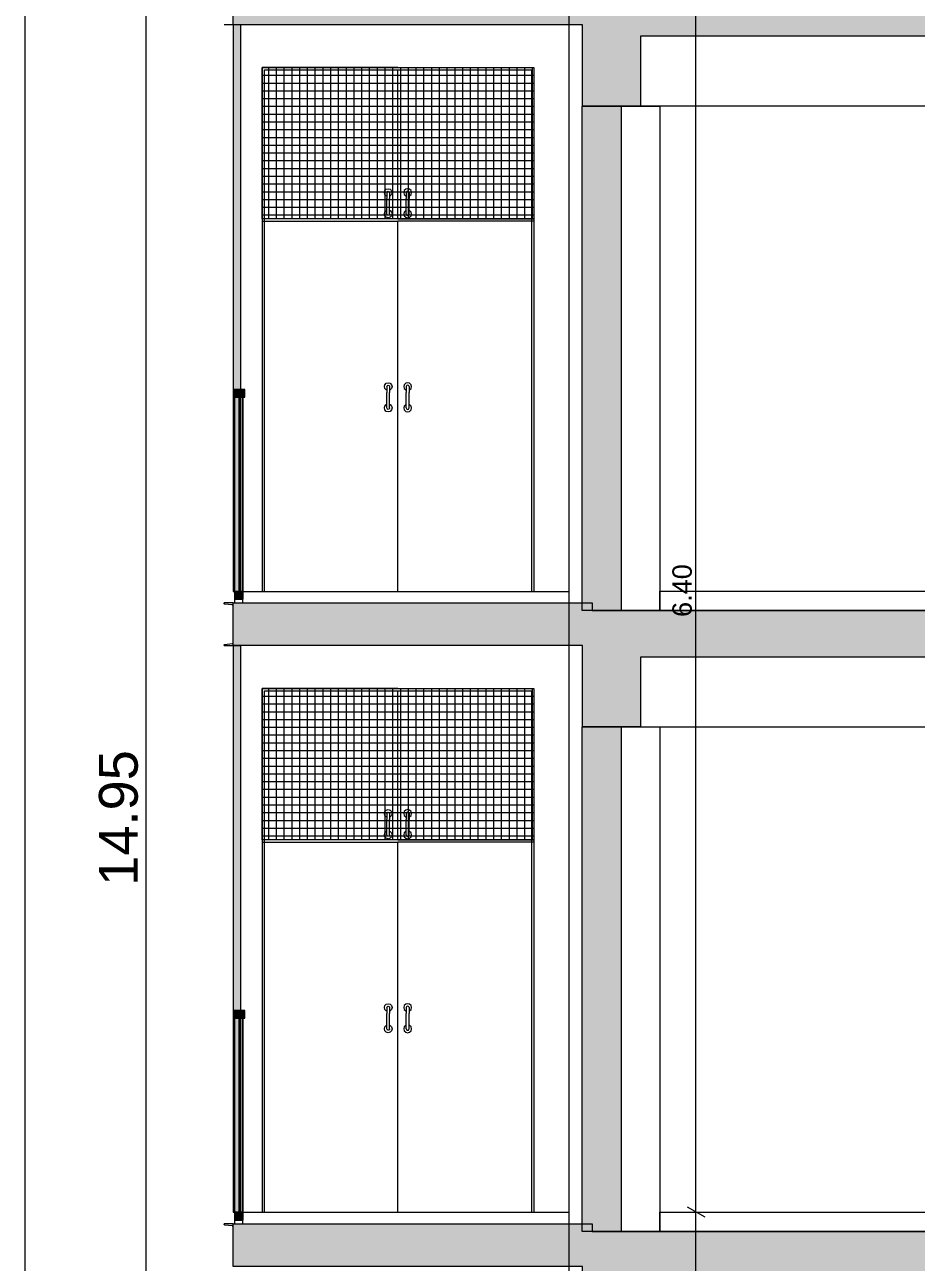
# Model space of a CAD drawing. Header units: millimetres. Extents: x 475206255 to 476720147, y 4620882299 to 4621447368.
# Drawn here: x 475453838 to 475458432, y 4621047436 to 4621053813 of the extents above; entities that cross this region are included whole.
import ezdxf

# ---------------------------------------------------------------- set-up
doc = ezdxf.new("R2010")
doc.units = ezdxf.units.MM
doc.header["$MEASUREMENT"] = 0
for name, color, linetype, lineweight in [('2D Drafting - General_Pen_No__250_Pen_No__7', 7, 'Continuous', 0), ('Dimensioning - General_Pen_No__142', 142, 'Continuous', 0), ('gegmebi_Pen_No__7_Pen_No__250', 7, 'Continuous', 0), ('New_2D Drafting - General_Pen_No__1_Pen_No__250', 7, 'Continuous', 0), ('New_2D Drafting - General_Pen_No__250', 7, 'Continuous', 0), ('New_2D Drafting - General_Pen_No__250_Pen_No__7', 7, 'Continuous', 0), ('New_2D Drafting - General_Pen_No__30_Pen_No__9_Pen_No__9_Pen_No__255', 255, 'Continuous', 0), ('New_2D Drafting - General_Pen_No__30_Pen_No__9_Pen_No__9_Pen_No__4', 7, 'Continuous', 0), ('New_2D Drafting - General_Pen_No__30_Pen_No__9_Pen_No__9_Pen_No__7', 7, 'Continuous', 0), ('New_gegmebi_Pen_No__7_Pen_No__4', 7, 'Continuous', 0), ('New_reg_nak_Pen_No__7', 7, 'Continuous', 0), ('New_Structural - Bearing_Pen_No__1', 1, 'Continuous', 0), ('New_Structural - Bearing_Pen_No__250', 7, 'Continuous', 0), ('Structural - Bearing_Pen_No__250', 7, 'Continuous', 0), ('Structural - Bearing_Pen_No__7', 7, 'Continuous', 0), ('zoma_Pen_No__142', 142, 'Continuous', 0)]:
    doc.layers.add(name, color=color, linetype=linetype, lineweight=lineweight)
doc.layers.add('Dimensioning - General', color=7, linetype='Continuous')
doc.layers.add('zoma', color=7, linetype='Continuous')
doc.layers.add('New_2D Drafting - General_Pen_No__254', color=7, linetype='Continuous', lineweight=0, true_color=0xcccccc)
doc.layers.add('New_gegmebi_Pen_No__7_Pen_No__252', color=7, linetype='Continuous', lineweight=0, true_color=0x666666)
doc.styles.add('GENERATED_STYLE_2', font='arial.ttf')
doc.dimstyles.new('GENERATED_STYLE__1', dxfattribs={"dimtxt": 100, "dimasz": 68.640772, "dimexe": 0.18, "dimexo": 0.0625, "dimgap": 0, "dimtad": 1, "dimlfac": 0.001, "dimzin": 0, "dimdsep": 46, "dimtxsty": 'GENERATED_STYLE_2', "dimblk": 'ARROWHEAD_2', "dimblk1": 'ARROWHEAD_2', "dimblk2": 'ARROWHEAD_2', "dimcen": 0.09, "dimse1": 1, "dimse2": 1, "dimclrd": 142, "dimclre": 142, "dimclrt": 142, "dimadec": 0, "dimazin": 0, "dimtfac": 1, "dimtdec": 4, "dimtmove": 0, "dimatfit": 3, "dimfxl": 1, "dimtolj": 1, "dimtzin": 0, "dimarcsym": 0})
doc.dimstyles.new('GENERATED_STYLE__3', dxfattribs={"dimtxt": 200, "dimasz": 64.421331, "dimexe": 0.18, "dimexo": 3, "dimgap": 0, "dimtad": 1, "dimtih": 1, "dimtoh": 1, "dimlfac": 0.001, "dimzin": 0, "dimdsep": 46, "dimtxsty": 'GENERATED_STYLE_2', "dimblk": 'ARROWHEAD_2', "dimblk1": 'ARROWHEAD_2', "dimblk2": 'ARROWHEAD_2', "dimcen": 0.09, "dimclrd": 142, "dimclre": 142, "dimclrt": 142, "dimadec": 0, "dimazin": 0, "dimtfac": 1, "dimtdec": 4, "dimtmove": 0, "dimatfit": 3, "dimfxl": 1, "dimtolj": 1, "dimtzin": 0, "dimarcsym": 0})
doc.dimstyles.new('GENERATED_STYLE__9', dxfattribs={"dimtxt": 200, "dimasz": 64.421331, "dimexe": 0.18, "dimexo": 3, "dimgap": 0, "dimtad": 1, "dimlfac": 0.001, "dimzin": 0, "dimdsep": 46, "dimtxsty": 'GENERATED_STYLE_2', "dimblk": 'ARROWHEAD_2', "dimblk1": 'ARROWHEAD_2', "dimblk2": 'ARROWHEAD_2', "dimcen": 0.09, "dimclrd": 142, "dimclre": 142, "dimclrt": 142, "dimadec": 0, "dimazin": 0, "dimtfac": 1, "dimtdec": 4, "dimtmove": 0, "dimatfit": 3, "dimfxl": 1, "dimtolj": 1, "dimtzin": 0, "dimarcsym": 0})
pattern_1 = [(0, (475826095.757, 4621095193.19), (0, 40), []), (90, (475826095.757, 4621095193.19), (-40, 0), [])]

# ---------------------------------------------------------------- blocks, each defined once
blk = doc.blocks.new('*D15', base_point=(475826095.8, 4621095193.2))
at = {"layer": 'Dimensioning - General_Pen_No__142', "color": 142, "linetype": 'Continuous', "lineweight": 0, "transparency": 16777216}
for p, q in [((475457252, 4621047721.3), (475457342.3, 4621047669.2)), ((475457297.1, 4621044494.2), (475457297.1, 4621047695.2)), ((475457252, 4621044520.3), (475457342.3, 4621044468.2)), ((475457297.1, 4621044450.1), (475457297.1, 4621044494.2))]:
    blk.add_line(p, q, dxfattribs=at)
at = {"layer": 'Dimensioning - General_Pen_No__142', "color": 142, "lineweight": 0, "transparency": 16777216, "insert": (475457277.1, 4621045961.3), "char_height": 100, "attachment_point": 7, "rotation": 90, "style": 'GENERATED_STYLE_2'}
blk.add_mtext('\\A1;{\\pql;\\fArial|b0|i0|c204|p0;\\W1.000000;3.20}', dxfattribs=at)
blk = doc.blocks.new('ARROWHEAD_2')
at = {"color": 0, "linetype": 'Continuous', "lineweight": 0}
for p, q in [((0, 0), (-1, 0)), ((-0.378, -0.655), (0.378, 0.655))]:
    blk.add_line(p, q, dxfattribs=at)
blk = doc.blocks.new('*D17', base_point=(475826095.8, 4621095193.2))
at = {"layer": 'Dimensioning - General_Pen_No__142', "color": 142, "linetype": 'Continuous', "lineweight": 0, "transparency": 16777216}
for p, q in [((475457252, 4621054120.6), (475457342.3, 4621054068.4)), ((475457297.1, 4621047695.2), (475457297.1, 4621054094.5)), ((475457252, 4621047721.3), (475457342.3, 4621047669.2))]:
    blk.add_line(p, q, dxfattribs=at)
at = {"layer": 'Dimensioning - General_Pen_No__142', "color": 142, "lineweight": 0, "transparency": 16777216, "insert": (475457277.1, 4621050761.4), "char_height": 100, "attachment_point": 7, "rotation": 90, "style": 'GENERATED_STYLE_2'}
blk.add_mtext('\\A1;{\\pql;\\fArial|b0|i0|c204|p0;\\W1.000000;6.40}', dxfattribs=at)
blk = doc.blocks.new('*D355', base_point=(475826095.8, 4621095193.2))
at = {"layer": 'zoma_Pen_No__142', "color": 142, "linetype": 'Continuous', "lineweight": 0, "transparency": 16777216}
for p, q in [((475454527.1, 4621057194.2), (475454399.9, 4621057194.2)), ((475454505.9, 4621057169.7), (475454421.1, 4621057218.7)), ((475454463.5, 4621057194.2), (475454463.5, 4621057235.7)), ((475454463.5, 4621042244.1), (475454463.5, 4621057194.2)), ((475454421.1, 4621042268.5), (475454505.9, 4621042219.6)), ((475454527.1, 4621042244.1), (475454399.9, 4621042244.1)), ((475454463.5, 4621042202.6), (475454463.5, 4621042244.1))]:
    blk.add_line(p, q, dxfattribs=at)
at = {"layer": 'zoma_Pen_No__142', "color": 142, "lineweight": 0, "transparency": 16777216, "insert": (475454423.5, 4621049375.9), "char_height": 200, "attachment_point": 7, "rotation": 90, "style": 'GENERATED_STYLE_2'}
blk.add_mtext('\\A1;{\\pql;\\fArial|b0|i0|c204|p0;\\W1.000000;14.95}', dxfattribs=at)
blk = doc.blocks.new('*D1579', base_point=(475826095.8, 4621095193.2))
at = {"layer": 'zoma_Pen_No__142', "color": 142, "linetype": 'Continuous', "lineweight": 0, "transparency": 16777216}
for p, q in [((475456736.2, 4621038370.2), (475456687.3, 4621038285.5)), ((475456711.7, 4621038264.3), (475456711.7, 4621038391.4)), ((475457136.2, 4621038370.2), (475457087.3, 4621038285.5)), ((475457111.7, 4621038264.3), (475457111.7, 4621038391.4)), ((475456670.3, 4621038327.9), (475456711.7, 4621038327.9)), ((475456711.7, 4621038327.9), (475457111.7, 4621038327.9))]:
    blk.add_line(p, q, dxfattribs=at)
at = {"layer": 'zoma_Pen_No__142', "color": 142, "lineweight": 0, "transparency": 16777216, "insert": (475456153.4, 4621038367.9), "char_height": 200, "attachment_point": 7, "style": 'GENERATED_STYLE_2'}
blk.add_mtext('\\A1;{\\pql;\\fArial|b0|i0|c204|p0;\\W1.000000;0.40}', dxfattribs=at)
blk = doc.blocks.new('*D1580', base_point=(475826095.8, 4621095193.2))
at = {"layer": 'zoma_Pen_No__142', "color": 142, "linetype": 'Continuous', "lineweight": 0, "transparency": 16777216}
for p, q in [((475457136.2, 4621038370.2), (475457087.3, 4621038285.5)), ((475457111.7, 4621038264.3), (475457111.7, 4621038391.4)), ((475463636.2, 4621038370.2), (475463587.3, 4621038285.5)), ((475463611.7, 4621038264.3), (475463611.7, 4621038391.4)), ((475457111.7, 4621038327.9), (475463611.7, 4621038327.9))]:
    blk.add_line(p, q, dxfattribs=at)
at = {"layer": 'zoma_Pen_No__142', "color": 142, "lineweight": 0, "transparency": 16777216, "char_height": 200, "attachment_point": 7, "style": 'GENERATED_STYLE_2'}
for s, insert in [('\\A1;{\\pql;\\fArial|b0|i0|c204|p0;\\W1.000000;6.50}', (475460094.8, 4621038367.9)), ('\\A1;{\\pql;\\fArial|b0|i0|c204|p0;\\W1.000000;0.40}', (475463053.4, 4621038367.9))]:
    blk.add_mtext(s, dxfattribs=dict(at, insert=insert))

msp = doc.modelspace()

# ---------------------------------------------------------------- hatches: boundary and pattern name
at = {"layer": '2D Drafting - General_Pen_No__250_Pen_No__7', "linetype": 'Continuous', "lineweight": 0}
for points in [[(475456761.581, 4621054033.918), (475456761.581, 4621053994.727), (475463611.58, 4621053994.727), (475463611.58, 4621053754.633), (475457011.58, 4621053754.633), (475457011.58, 4621053394.727), (475456711.831, 4621053394.727), (475456711.89, 4621053813.847), (475456711.417, 4621053813.847), (475454911.845, 4621053813.847), (475454911.845, 4621054033.917)], [(475456761.581, 4621050833.918), (475456761.581, 4621050794.727), (475463611.58, 4621050794.727), (475463611.58, 4621050554.633), (475457011.58, 4621050554.633), (475457011.58, 4621050194.727), (475456711.831, 4621050194.727), (475456711.89, 4621050613.847), (475456711.417, 4621050613.847), (475454911.845, 4621050613.847), (475454911.845, 4621050833.917)], [(475456761.581, 4621047633.918), (475456761.581, 4621047594.727), (475463611.58, 4621047594.727), (475463611.58, 4621047354.633), (475457011.58, 4621047354.633), (475457011.58, 4621046994.727), (475456711.831, 4621046994.727), (475456711.89, 4621047413.847), (475456711.417, 4621047413.847), (475454911.845, 4621047413.847), (475454911.845, 4621047633.917)]]:
    msp.add_hatch(color=7, dxfattribs=at).paths.add_polyline_path(points)
at = {"layer": 'New_2D Drafting - General_Pen_No__250_Pen_No__7', "linetype": 'Continuous', "lineweight": 0}
for points in [[(475456711.58, 4621053394.373), (475456911.58, 4621053394.373), (475456911.58, 4621050794.55), (475456711.58, 4621050794.55)], [(475456711.58, 4621050194.55), (475456911.58, 4621050194.55), (475456911.58, 4621047593.727), (475456711.58, 4621047593.727)]]:
    msp.add_hatch(color=7, dxfattribs=at).paths.add_polyline_path(points)
at = {"layer": 'New_2D Drafting - General_Pen_No__254', "linetype": 'Continuous', "lineweight": 0, "true_color": 0xcccccc}
h = msp.add_hatch(dxfattribs=at)
h.set_pattern_fill('GRID_100X100', color=254, style=0, pattern_type=2)
h.set_pattern_definition(pattern_1)
h.paths.add_polyline_path([(475456461.629, 4621052813.439), (475455061.629, 4621052813.439), (475455061.629, 4621053593.439), (475456461.629, 4621053593.439)])
h = msp.add_hatch(dxfattribs=at)
h.set_pattern_fill('GRID_100X100', color=254, style=0, pattern_type=2)
h.set_pattern_definition(pattern_1)
h.paths.add_polyline_path([(475456461.629, 4621049613.439), (475455061.629, 4621049613.439), (475455061.629, 4621050393.439), (475456461.629, 4621050393.439)])
at = {"layer": 'New_2D Drafting - General_Pen_No__30_Pen_No__9_Pen_No__9_Pen_No__255', "linetype": 'Continuous', "lineweight": 0}
for points in [[(475454911.846, 4621053813.44), (475454911.846, 4621050893.439), (475454951.846, 4621050893.439), (475454951.846, 4621053813.44)], [(475454921.846, 4621051893.441), (475454961.846, 4621051893.441), (475454961.846, 4621050893.439), (475454921.846, 4621050893.439)], [(475454911.846, 4621050613.44), (475454911.846, 4621047693.439), (475454951.846, 4621047693.439), (475454951.846, 4621050613.44)], [(475454921.846, 4621048693.441), (475454961.846, 4621048693.441), (475454961.846, 4621047693.439), (475454921.846, 4621047693.439)]]:
    msp.add_hatch(color=255, dxfattribs=at).paths.add_polyline_path(points)
at = {"layer": 'New_2D Drafting - General_Pen_No__30_Pen_No__9_Pen_No__9_Pen_No__4', "linetype": 'Continuous', "lineweight": 0}
for points in [[(475454911.846, 4621051893.441), (475454971.846, 4621051893.441), (475454971.846, 4621051933.441), (475454943.846, 4621051933.441), (475454941.846, 4621051933.441), (475454911.846, 4621051933.441)], [(475454921.846, 4621050853.439), (475454961.846, 4621050853.439), (475454961.846, 4621050893.439), (475454943.846, 4621050893.439), (475454941.846, 4621050893.439), (475454921.846, 4621050893.439)], [(475454911.846, 4621048693.441), (475454971.846, 4621048693.441), (475454971.846, 4621048733.441), (475454943.846, 4621048733.441), (475454941.846, 4621048733.441), (475454911.846, 4621048733.441)], [(475454921.846, 4621047653.439), (475454961.846, 4621047653.439), (475454961.846, 4621047693.439), (475454943.846, 4621047693.439), (475454941.846, 4621047693.439), (475454921.846, 4621047693.439)]]:
    msp.add_hatch(color=7, dxfattribs=at).paths.add_polyline_path(points)

# ---------------------------------------------------------------- linework, layer by layer
at = {"layer": '2D Drafting - General_Pen_No__250_Pen_No__7', "color": 7, "linetype": 'Continuous', "lineweight": 0, "flags": 128}
for points in [[(475456761.581, 4621054033.918), (475456761.581, 4621053994.727), (475463611.58, 4621053994.727), (475463611.58, 4621053754.633), (475457011.58, 4621053754.633), (475457011.58, 4621053394.727), (475456711.831, 4621053394.727), (475456711.89, 4621053813.847), (475456711.417, 4621053813.847), (475454911.845, 4621053813.847), (475454911.845, 4621054033.917)], [(475456761.581, 4621050833.918), (475456761.581, 4621050794.727), (475463611.58, 4621050794.727), (475463611.58, 4621050554.633), (475457011.58, 4621050554.633), (475457011.58, 4621050194.727), (475456711.831, 4621050194.727), (475456711.89, 4621050613.847), (475456711.417, 4621050613.847), (475454911.845, 4621050613.847), (475454911.845, 4621050833.917)], [(475456761.581, 4621047633.918), (475456761.581, 4621047594.727), (475463611.58, 4621047594.727), (475463611.58, 4621047354.633), (475457011.58, 4621047354.633), (475457011.58, 4621046994.727), (475456711.831, 4621046994.727), (475456711.89, 4621047413.847), (475456711.417, 4621047413.847), (475454911.845, 4621047413.847), (475454911.845, 4621047633.917)]]:
    msp.add_lwpolyline(points, close=True, dxfattribs=at)
at = {"layer": 'gegmebi_Pen_No__7_Pen_No__250', "color": 7, "linetype": 'Continuous', "lineweight": 0, "flags": 128}
for points in [[(475463611.58, 4621050794.55), (475457111.58, 4621050794.55), (475457111.58, 4621050894.24), (475463611.58, 4621050894.24)], [(475463611.58, 4621047593.727), (475457111.58, 4621047593.727), (475457111.58, 4621047694.24), (475463611.58, 4621047694.24)]]:
    msp.add_lwpolyline(points, close=True, dxfattribs=at)
at = {"layer": 'New_2D Drafting - General_Pen_No__1_Pen_No__250', "color": 7, "linetype": 'Continuous', "lineweight": 0}
for p, q in [((475454961.846, 4621050893.478), (475456641.496, 4621050893.478)), ((475454961.846, 4621047693.478), (475456641.496, 4621047693.478))]:
    msp.add_line(p, q, dxfattribs=at)
at = {"layer": 'New_2D Drafting - General_Pen_No__250', "color": 7, "linetype": 'Continuous', "lineweight": 0, "flags": 128}
for points in [[(475456461.629, 4621052813.439), (475455061.629, 4621052813.439), (475455061.629, 4621053593.439), (475456461.629, 4621053593.439)], [(475456461.629, 4621049613.439), (475455061.629, 4621049613.439), (475455061.629, 4621050393.439), (475456461.629, 4621050393.439)]]:
    msp.add_lwpolyline(points, close=True, dxfattribs=at)
at = {"layer": 'New_2D Drafting - General_Pen_No__250_Pen_No__7', "color": 7, "linetype": 'Continuous', "lineweight": 0, "flags": 128}
for points in [[(475456711.58, 4621053394.373), (475456911.58, 4621053394.373), (475456911.58, 4621050794.55), (475456711.58, 4621050794.55)], [(475456711.58, 4621050194.55), (475456911.58, 4621050194.55), (475456911.58, 4621047593.727), (475456711.58, 4621047593.727)]]:
    msp.add_lwpolyline(points, close=True, dxfattribs=at)
at = {"layer": 'New_2D Drafting - General_Pen_No__30_Pen_No__9_Pen_No__9_Pen_No__7', "color": 7, "linetype": 'Continuous', "lineweight": 0, "flags": 128}
for points in [[(475454911.846, 4621053813.44), (475454911.846, 4621050893.439), (475454951.846, 4621050893.439), (475454951.846, 4621053813.44)], [(475454911.846, 4621051893.441), (475454971.846, 4621051893.441), (475454971.846, 4621051933.441), (475454943.846, 4621051933.441), (475454941.846, 4621051933.441), (475454911.846, 4621051933.441)], [(475454921.846, 4621051893.441), (475454961.846, 4621051893.441), (475454961.846, 4621050893.439), (475454921.846, 4621050893.439)], [(475454921.846, 4621050853.439), (475454961.846, 4621050853.439), (475454961.846, 4621050893.439), (475454943.846, 4621050893.439), (475454941.846, 4621050893.439), (475454921.846, 4621050893.439)], [(475454911.846, 4621050613.44), (475454911.846, 4621047693.439), (475454951.846, 4621047693.439), (475454951.846, 4621050613.44)], [(475454911.846, 4621048693.441), (475454971.846, 4621048693.441), (475454971.846, 4621048733.441), (475454943.846, 4621048733.441), (475454941.846, 4621048733.441), (475454911.846, 4621048733.441)], [(475454921.846, 4621048693.441), (475454961.846, 4621048693.441), (475454961.846, 4621047693.439), (475454921.846, 4621047693.439)], [(475454921.846, 4621047653.439), (475454961.846, 4621047653.439), (475454961.846, 4621047693.439), (475454943.846, 4621047693.439), (475454941.846, 4621047693.439), (475454921.846, 4621047693.439)]]:
    msp.add_lwpolyline(points, close=True, dxfattribs=at)
at = {"layer": 'New_gegmebi_Pen_No__7_Pen_No__252', "color": 251, "linetype": 'Continuous', "lineweight": 0, "true_color": 0x666666}
for p, q in [((475465111.079, 4621053393.466), (475457011.58, 4621053394.724)), ((475463611.58, 4621050194.196), (475457011.58, 4621050194.196))]:
    msp.add_line(p, q, dxfattribs=at)
at = {"layer": 'New_gegmebi_Pen_No__7_Pen_No__4', "color": 7, "linetype": 'Continuous', "lineweight": 0}
for points in [[(475457111.58, 4621050794.55), (475456711.58, 4621050794.55), (475456711.58, 4621053394.373), (475457111.58, 4621053394.373)], [(475457111.58, 4621047593.727), (475456711.58, 4621047593.727), (475456711.58, 4621050194.55), (475457111.58, 4621050194.55)]]:
    msp.add_lwpolyline(points, close=True, dxfattribs=at)
at = {"layer": 'New_reg_nak_Pen_No__7', "color": 7, "linetype": 'Continuous', "lineweight": 0}
for p, q in [((475454911.846, 4621053813.439), (475454865.52, 4621053813.439)), ((475454911.846, 4621050833.439), (475454865.52, 4621050833.439)), ((475454911.846, 4621050613.439), (475454865.52, 4621050613.439)), ((475454911.846, 4621047633.439), (475454865.52, 4621047633.439))]:
    msp.add_line(p, q, dxfattribs=at)
at = {"layer": 'New_reg_nak_Pen_No__7', "color": 7, "linetype": 'Continuous', "lineweight": 0, "flags": 128}
msp.add_lwpolyline([(475456711.68, 4621057693.763), (475456641.329, 4621057693.762), (475456641.653, 4621044494.168), (475456711.58, 4621044494.17)], dxfattribs=at)
at = {"layer": 'New_Structural - Bearing_Pen_No__1', "color": 1, "linetype": 'Continuous', "lineweight": 0}
msp.add_line((475453838.494, 4621063013.787), (475453838.494, 4621036282.461), dxfattribs=at)
at = {"layer": 'New_Structural - Bearing_Pen_No__250', "color": 7, "linetype": 'Continuous', "lineweight": 0}
for p, q in [((475455761.629, 4621053593.439), (475455061.629, 4621053593.439)), ((475455061.629, 4621053593.439), (475455061.629, 4621052813.439)), ((475455073.629, 4621053581.439), (475456449.629, 4621053581.439)), ((475455073.629, 4621052813.439), (475455073.629, 4621053581.439)), ((475455761.629, 4621053593.439), (475456461.629, 4621053593.439)), ((475455761.629, 4621052813.439), (475455761.629, 4621053581.439)), ((475456449.629, 4621053581.439), (475456449.629, 4621052813.439)), ((475456461.629, 4621053593.439), (475456461.629, 4621052813.439)), ((475455691.629, 4621052948.439), (475455694.308, 4621052958.439)), ((475455694.308, 4621052938.439), (475455691.629, 4621052948.439)), ((475455694.308, 4621052958.439), (475455701.629, 4621052965.76)), ((475455701.629, 4621052931.119), (475455694.308, 4621052938.439)), ((475455701.629, 4621052965.76), (475455711.629, 4621052968.439)), ((475455704.629, 4621052930.315), (475455701.629, 4621052931.119)), ((475455704.629, 4621052948.439), (475455705.567, 4621052951.939)), ((475455704.629, 4621052948.439), (475455704.629, 4621052944.42)), ((475455704.629, 4621052944.42), (475455704.629, 4621052933.439)), ((475455704.629, 4621052933.439), (475455704.629, 4621052918.439)), ((475455704.629, 4621052868.439), (475455704.629, 4621052918.439)), ((475455705.567, 4621052951.939), (475455708.129, 4621052954.501)), ((475455708.129, 4621052954.501), (475455711.629, 4621052955.439)), ((475455711.629, 4621052968.439), (475455721.629, 4621052965.76)), ((475455711.629, 4621052955.439), (475455715.129, 4621052954.501)), ((475455715.129, 4621052954.501), (475455717.691, 4621052951.939)), ((475455717.691, 4621052951.939), (475455718.629, 4621052948.439)), ((475455718.629, 4621052948.439), (475455718.629, 4621052944.42)), ((475455718.629, 4621052944.42), (475455718.629, 4621052933.439)), ((475455718.629, 4621052933.439), (475455718.629, 4621052918.439)), ((475455721.629, 4621052931.119), (475455718.629, 4621052930.315)), ((475455718.629, 4621052868.439), (475455718.629, 4621052918.439)), ((475455721.629, 4621052965.76), (475455728.949, 4621052958.439)), ((475455728.949, 4621052938.439), (475455721.629, 4621052931.119)), ((475455728.949, 4621052958.439), (475455731.629, 4621052948.439)), ((475455731.629, 4621052948.439), (475455728.949, 4621052938.439)), ((475455794.308, 4621052958.439), (475455791.629, 4621052948.439)), ((475455791.629, 4621052948.439), (475455794.308, 4621052938.439)), ((475455801.629, 4621052965.76), (475455794.308, 4621052958.439)), ((475455794.308, 4621052938.439), (475455801.629, 4621052931.119)), ((475455811.629, 4621052968.439), (475455801.629, 4621052965.76)), ((475455801.629, 4621052931.119), (475455804.629, 4621052930.315)), ((475455805.567, 4621052951.939), (475455804.629, 4621052948.439)), ((475455804.629, 4621052948.439), (475455804.629, 4621052944.42)), ((475455804.629, 4621052944.42), (475455804.629, 4621052933.439)), ((475455804.629, 4621052933.439), (475455804.629, 4621052918.439)), ((475455804.629, 4621052868.439), (475455804.629, 4621052918.439)), ((475455808.129, 4621052954.501), (475455805.567, 4621052951.939)), ((475455811.629, 4621052955.439), (475455808.129, 4621052954.501)), ((475455821.629, 4621052965.76), (475455811.629, 4621052968.439)), ((475455815.129, 4621052954.501), (475455811.629, 4621052955.439)), ((475455817.691, 4621052951.939), (475455815.129, 4621052954.501)), ((475455818.629, 4621052948.439), (475455817.691, 4621052951.939)), ((475455818.629, 4621052948.439), (475455818.629, 4621052944.42)), ((475455818.629, 4621052944.42), (475455818.629, 4621052933.439)), ((475455818.629, 4621052933.439), (475455818.629, 4621052918.439)), ((475455818.629, 4621052930.315), (475455821.629, 4621052931.119)), ((475455818.629, 4621052868.439), (475455818.629, 4621052918.439)), ((475455828.949, 4621052958.439), (475455821.629, 4621052965.76)), ((475455821.629, 4621052931.119), (475455828.949, 4621052938.439)), ((475455831.629, 4621052948.439), (475455828.949, 4621052958.439)), ((475455828.949, 4621052938.439), (475455831.629, 4621052948.439)), ((475455691.629, 4621052838.439), (475455694.308, 4621052848.439)), ((475455694.308, 4621052848.439), (475455701.629, 4621052855.76)), ((475455701.629, 4621052855.76), (475455704.629, 4621052856.564)), ((475455704.629, 4621052853.439), (475455704.629, 4621052868.439)), ((475455704.629, 4621052842.458), (475455704.629, 4621052853.439)), ((475455718.629, 4621052853.439), (475455718.629, 4621052868.439)), ((475455718.629, 4621052856.564), (475455721.629, 4621052855.76)), ((475455718.629, 4621052842.458), (475455718.629, 4621052853.439)), ((475455721.629, 4621052855.76), (475455728.949, 4621052848.439)), ((475455728.949, 4621052848.439), (475455731.629, 4621052838.439)), ((475455794.308, 4621052848.439), (475455791.629, 4621052838.439)), ((475455801.629, 4621052855.76), (475455794.308, 4621052848.439)), ((475455804.629, 4621052856.564), (475455801.629, 4621052855.76)), ((475455804.629, 4621052853.439), (475455804.629, 4621052868.439)), ((475455804.629, 4621052842.458), (475455804.629, 4621052853.439)), ((475455818.629, 4621052853.439), (475455818.629, 4621052868.439)), ((475455821.629, 4621052855.76), (475455818.629, 4621052856.564)), ((475455818.629, 4621052842.458), (475455818.629, 4621052853.439)), ((475455828.949, 4621052848.439), (475455821.629, 4621052855.76)), ((475455831.629, 4621052838.439), (475455828.949, 4621052848.439)), ((475455761.629, 4621052813.439), (475455061.629, 4621052813.439)), ((475455061.629, 4621052813.439), (475455061.629, 4621050893.439)), ((475455061.629, 4621052801.439), (475455761.629, 4621052801.439)), ((475455073.629, 4621050893.439), (475455073.629, 4621052813.439)), ((475455694.308, 4621052828.439), (475455691.629, 4621052838.439)), ((475455701.629, 4621052821.119), (475455694.308, 4621052828.439)), ((475455711.629, 4621052818.439), (475455701.629, 4621052821.119)), ((475455704.629, 4621052838.439), (475455704.629, 4621052842.458)), ((475455705.567, 4621052834.939), (475455704.629, 4621052838.439)), ((475455708.129, 4621052832.377), (475455705.567, 4621052834.939)), ((475455711.629, 4621052831.439), (475455708.129, 4621052832.377)), ((475455715.129, 4621052832.377), (475455711.629, 4621052831.439)), ((475455721.629, 4621052821.119), (475455711.629, 4621052818.439)), ((475455717.691, 4621052834.939), (475455715.129, 4621052832.377)), ((475455718.629, 4621052838.439), (475455717.691, 4621052834.939)), ((475455718.629, 4621052838.439), (475455718.629, 4621052842.458)), ((475455728.949, 4621052828.439), (475455721.629, 4621052821.119)), ((475455731.629, 4621052838.439), (475455728.949, 4621052828.439)), ((475455761.629, 4621052813.439), (475456461.629, 4621052813.439)), ((475455761.629, 4621050893.439), (475455761.629, 4621052801.439)), ((475456461.629, 4621052801.439), (475455761.629, 4621052801.439)), ((475455791.629, 4621052838.439), (475455794.308, 4621052828.439)), ((475455794.308, 4621052828.439), (475455801.629, 4621052821.119)), ((475455801.629, 4621052821.119), (475455811.629, 4621052818.439)), ((475455804.629, 4621052838.439), (475455804.629, 4621052842.458)), ((475455804.629, 4621052838.439), (475455805.567, 4621052834.939)), ((475455805.567, 4621052834.939), (475455808.129, 4621052832.377)), ((475455808.129, 4621052832.377), (475455811.629, 4621052831.439)), ((475455811.629, 4621052831.439), (475455815.129, 4621052832.377)), ((475455811.629, 4621052818.439), (475455821.629, 4621052821.119)), ((475455815.129, 4621052832.377), (475455817.691, 4621052834.939)), ((475455817.691, 4621052834.939), (475455818.629, 4621052838.439)), ((475455818.629, 4621052838.439), (475455818.629, 4621052842.458)), ((475455821.629, 4621052821.119), (475455828.949, 4621052828.439)), ((475455828.949, 4621052828.439), (475455831.629, 4621052838.439)), ((475456449.629, 4621052813.439), (475456449.629, 4621050893.439)), ((475456449.629, 4621052813.439), (475456461.629, 4621052813.439)), ((475456461.629, 4621052813.439), (475456461.629, 4621050893.439)), ((475455691.629, 4621051948.439), (475455694.308, 4621051958.439)), ((475455694.308, 4621051958.439), (475455701.629, 4621051965.76)), ((475455701.629, 4621051965.76), (475455711.629, 4621051968.439)), ((475455705.567, 4621051951.939), (475455708.129, 4621051954.501)), ((475455708.129, 4621051954.501), (475455711.629, 4621051955.439)), ((475455711.629, 4621051968.439), (475455721.629, 4621051965.76)), ((475455711.629, 4621051955.439), (475455715.129, 4621051954.501)), ((475455715.129, 4621051954.501), (475455717.691, 4621051951.939)), ((475455721.629, 4621051965.76), (475455728.949, 4621051958.439)), ((475455728.949, 4621051958.439), (475455731.629, 4621051948.439)), ((475455794.308, 4621051958.439), (475455791.629, 4621051948.439)), ((475455801.629, 4621051965.76), (475455794.308, 4621051958.439)), ((475455811.629, 4621051968.439), (475455801.629, 4621051965.76)), ((475455808.129, 4621051954.501), (475455805.567, 4621051951.939)), ((475455811.629, 4621051955.439), (475455808.129, 4621051954.501)), ((475455821.629, 4621051965.76), (475455811.629, 4621051968.439)), ((475455815.129, 4621051954.501), (475455811.629, 4621051955.439)), ((475455817.691, 4621051951.939), (475455815.129, 4621051954.501)), ((475455828.949, 4621051958.439), (475455821.629, 4621051965.76)), ((475455831.629, 4621051948.439), (475455828.949, 4621051958.439)), ((475454961.846, 4621051933.441), (475454921.846, 4621051933.441)), ((475454941.846, 4621051893.441), (475454941.846, 4621050893.439)), ((475454943.846, 4621051893.441), (475454943.846, 4621050893.439)), ((475455694.308, 4621051938.439), (475455691.629, 4621051948.439)), ((475455701.629, 4621051931.119), (475455694.308, 4621051938.439)), ((475455704.629, 4621051930.315), (475455701.629, 4621051931.119)), ((475455704.629, 4621051948.439), (475455705.567, 4621051951.939)), ((475455704.629, 4621051948.439), (475455704.629, 4621051944.42)), ((475455704.629, 4621051944.42), (475455704.629, 4621051933.439)), ((475455704.629, 4621051933.439), (475455704.629, 4621051918.439)), ((475455704.629, 4621051868.439), (475455704.629, 4621051918.439)), ((475455717.691, 4621051951.939), (475455718.629, 4621051948.439)), ((475455718.629, 4621051948.439), (475455718.629, 4621051944.42)), ((475455718.629, 4621051944.42), (475455718.629, 4621051933.439)), ((475455718.629, 4621051933.439), (475455718.629, 4621051918.439)), ((475455721.629, 4621051931.119), (475455718.629, 4621051930.315)), ((475455718.629, 4621051868.439), (475455718.629, 4621051918.439)), ((475455728.949, 4621051938.439), (475455721.629, 4621051931.119)), ((475455731.629, 4621051948.439), (475455728.949, 4621051938.439)), ((475455791.629, 4621051948.439), (475455794.308, 4621051938.439)), ((475455794.308, 4621051938.439), (475455801.629, 4621051931.119)), ((475455801.629, 4621051931.119), (475455804.629, 4621051930.315)), ((475455805.567, 4621051951.939), (475455804.629, 4621051948.439)), ((475455804.629, 4621051948.439), (475455804.629, 4621051944.42)), ((475455804.629, 4621051944.42), (475455804.629, 4621051933.439)), ((475455804.629, 4621051933.439), (475455804.629, 4621051918.439)), ((475455804.629, 4621051868.439), (475455804.629, 4621051918.439)), ((475455818.629, 4621051948.439), (475455817.691, 4621051951.939)), ((475455818.629, 4621051948.439), (475455818.629, 4621051944.42)), ((475455818.629, 4621051944.42), (475455818.629, 4621051933.439)), ((475455818.629, 4621051933.439), (475455818.629, 4621051918.439)), ((475455818.629, 4621051930.315), (475455821.629, 4621051931.119)), ((475455818.629, 4621051868.439), (475455818.629, 4621051918.439)), ((475455821.629, 4621051931.119), (475455828.949, 4621051938.439)), ((475455828.949, 4621051938.439), (475455831.629, 4621051948.439)), ((475455691.629, 4621051838.439), (475455694.308, 4621051848.439)), ((475455694.308, 4621051828.439), (475455691.629, 4621051838.439)), ((475455694.308, 4621051848.439), (475455701.629, 4621051855.76)), ((475455701.629, 4621051821.119), (475455694.308, 4621051828.439)), ((475455701.629, 4621051855.76), (475455704.629, 4621051856.564)), ((475455704.629, 4621051853.439), (475455704.629, 4621051868.439)), ((475455704.629, 4621051842.458), (475455704.629, 4621051853.439)), ((475455704.629, 4621051838.439), (475455704.629, 4621051842.458)), ((475455705.567, 4621051834.939), (475455704.629, 4621051838.439)), ((475455708.129, 4621051832.377), (475455705.567, 4621051834.939)), ((475455711.629, 4621051831.439), (475455708.129, 4621051832.377)), ((475455715.129, 4621051832.377), (475455711.629, 4621051831.439)), ((475455717.691, 4621051834.939), (475455715.129, 4621051832.377)), ((475455718.629, 4621051838.439), (475455717.691, 4621051834.939)), ((475455718.629, 4621051853.439), (475455718.629, 4621051868.439)), ((475455718.629, 4621051856.564), (475455721.629, 4621051855.76)), ((475455718.629, 4621051842.458), (475455718.629, 4621051853.439)), ((475455718.629, 4621051838.439), (475455718.629, 4621051842.458)), ((475455721.629, 4621051855.76), (475455728.949, 4621051848.439)), ((475455728.949, 4621051828.439), (475455721.629, 4621051821.119)), ((475455728.949, 4621051848.439), (475455731.629, 4621051838.439)), ((475455731.629, 4621051838.439), (475455728.949, 4621051828.439)), ((475455794.308, 4621051848.439), (475455791.629, 4621051838.439)), ((475455791.629, 4621051838.439), (475455794.308, 4621051828.439)), ((475455801.629, 4621051855.76), (475455794.308, 4621051848.439)), ((475455794.308, 4621051828.439), (475455801.629, 4621051821.119)), ((475455804.629, 4621051856.564), (475455801.629, 4621051855.76)), ((475455804.629, 4621051853.439), (475455804.629, 4621051868.439)), ((475455804.629, 4621051842.458), (475455804.629, 4621051853.439)), ((475455804.629, 4621051838.439), (475455804.629, 4621051842.458)), ((475455804.629, 4621051838.439), (475455805.567, 4621051834.939)), ((475455805.567, 4621051834.939), (475455808.129, 4621051832.377)), ((475455808.129, 4621051832.377), (475455811.629, 4621051831.439)), ((475455811.629, 4621051831.439), (475455815.129, 4621051832.377)), ((475455815.129, 4621051832.377), (475455817.691, 4621051834.939)), ((475455817.691, 4621051834.939), (475455818.629, 4621051838.439)), ((475455818.629, 4621051853.439), (475455818.629, 4621051868.439)), ((475455821.629, 4621051855.76), (475455818.629, 4621051856.564)), ((475455818.629, 4621051842.458), (475455818.629, 4621051853.439)), ((475455818.629, 4621051838.439), (475455818.629, 4621051842.458)), ((475455828.949, 4621051848.439), (475455821.629, 4621051855.76)), ((475455821.629, 4621051821.119), (475455828.949, 4621051828.439)), ((475455831.629, 4621051838.439), (475455828.949, 4621051848.439)), ((475455828.949, 4621051828.439), (475455831.629, 4621051838.439)), ((475455711.629, 4621051818.439), (475455701.629, 4621051821.119)), ((475455721.629, 4621051821.119), (475455711.629, 4621051818.439)), ((475455801.629, 4621051821.119), (475455811.629, 4621051818.439)), ((475455811.629, 4621051818.439), (475455821.629, 4621051821.119)), ((475454921.846, 4621050893.439), (475454921.846, 4621050853.439)), ((475454941.846, 4621050893.439), (475454921.846, 4621050893.439)), ((475454961.846, 4621050893.439), (475454943.846, 4621050893.439)), ((475454961.846, 4621050893.439), (475454961.846, 4621050853.439)), ((475455061.629, 4621050893.439), (475455073.629, 4621050893.439)), ((475456449.629, 4621050893.439), (475456461.629, 4621050893.439)), ((475454961.846, 4621050853.439), (475454921.846, 4621050853.439)), ((475455761.629, 4621050393.439), (475455061.629, 4621050393.439)), ((475455061.629, 4621050393.439), (475455061.629, 4621049613.439)), ((475455073.629, 4621050381.439), (475456449.629, 4621050381.439)), ((475455073.629, 4621049613.439), (475455073.629, 4621050381.439)), ((475455761.629, 4621050393.439), (475456461.629, 4621050393.439)), ((475455761.629, 4621049613.439), (475455761.629, 4621050381.439)), ((475456449.629, 4621050381.439), (475456449.629, 4621049613.439)), ((475456461.629, 4621050393.439), (475456461.629, 4621049613.439)), ((475455691.629, 4621049748.439), (475455694.308, 4621049758.439)), ((475455694.308, 4621049738.439), (475455691.629, 4621049748.439)), ((475455694.308, 4621049758.439), (475455701.629, 4621049765.76)), ((475455701.629, 4621049731.119), (475455694.308, 4621049738.439)), ((475455701.629, 4621049765.76), (475455711.629, 4621049768.439)), ((475455704.629, 4621049730.315), (475455701.629, 4621049731.119)), ((475455704.629, 4621049748.439), (475455705.567, 4621049751.939)), ((475455704.629, 4621049748.439), (475455704.629, 4621049744.42)), ((475455704.629, 4621049744.42), (475455704.629, 4621049733.439)), ((475455704.629, 4621049733.439), (475455704.629, 4621049718.439)), ((475455705.567, 4621049751.939), (475455708.129, 4621049754.501)), ((475455708.129, 4621049754.501), (475455711.629, 4621049755.439)), ((475455711.629, 4621049768.439), (475455721.629, 4621049765.76)), ((475455711.629, 4621049755.439), (475455715.129, 4621049754.501)), ((475455715.129, 4621049754.501), (475455717.691, 4621049751.939)), ((475455717.691, 4621049751.939), (475455718.629, 4621049748.439)), ((475455718.629, 4621049748.439), (475455718.629, 4621049744.42)), ((475455718.629, 4621049744.42), (475455718.629, 4621049733.439)), ((475455718.629, 4621049733.439), (475455718.629, 4621049718.439)), ((475455721.629, 4621049731.119), (475455718.629, 4621049730.315)), ((475455721.629, 4621049765.76), (475455728.949, 4621049758.439)), ((475455728.949, 4621049738.439), (475455721.629, 4621049731.119)), ((475455728.949, 4621049758.439), (475455731.629, 4621049748.439)), ((475455731.629, 4621049748.439), (475455728.949, 4621049738.439)), ((475455794.308, 4621049758.439), (475455791.629, 4621049748.439)), ((475455791.629, 4621049748.439), (475455794.308, 4621049738.439)), ((475455801.629, 4621049765.76), (475455794.308, 4621049758.439)), ((475455794.308, 4621049738.439), (475455801.629, 4621049731.119)), ((475455811.629, 4621049768.439), (475455801.629, 4621049765.76)), ((475455801.629, 4621049731.119), (475455804.629, 4621049730.315)), ((475455805.567, 4621049751.939), (475455804.629, 4621049748.439)), ((475455804.629, 4621049748.439), (475455804.629, 4621049744.42)), ((475455804.629, 4621049744.42), (475455804.629, 4621049733.439)), ((475455804.629, 4621049733.439), (475455804.629, 4621049718.439)), ((475455808.129, 4621049754.501), (475455805.567, 4621049751.939)), ((475455811.629, 4621049755.439), (475455808.129, 4621049754.501)), ((475455821.629, 4621049765.76), (475455811.629, 4621049768.439)), ((475455815.129, 4621049754.501), (475455811.629, 4621049755.439)), ((475455817.691, 4621049751.939), (475455815.129, 4621049754.501)), ((475455818.629, 4621049748.439), (475455817.691, 4621049751.939)), ((475455818.629, 4621049748.439), (475455818.629, 4621049744.42)), ((475455818.629, 4621049744.42), (475455818.629, 4621049733.439)), ((475455818.629, 4621049733.439), (475455818.629, 4621049718.439)), ((475455818.629, 4621049730.315), (475455821.629, 4621049731.119)), ((475455828.949, 4621049758.439), (475455821.629, 4621049765.76)), ((475455821.629, 4621049731.119), (475455828.949, 4621049738.439)), ((475455831.629, 4621049748.439), (475455828.949, 4621049758.439)), ((475455828.949, 4621049738.439), (475455831.629, 4621049748.439)), ((475455704.629, 4621049668.439), (475455704.629, 4621049718.439)), ((475455704.629, 4621049653.439), (475455704.629, 4621049668.439)), ((475455718.629, 4621049668.439), (475455718.629, 4621049718.439)), ((475455718.629, 4621049653.439), (475455718.629, 4621049668.439)), ((475455804.629, 4621049668.439), (475455804.629, 4621049718.439)), ((475455804.629, 4621049653.439), (475455804.629, 4621049668.439)), ((475455818.629, 4621049668.439), (475455818.629, 4621049718.439)), ((475455818.629, 4621049653.439), (475455818.629, 4621049668.439)), ((475455761.629, 4621049613.439), (475455061.629, 4621049613.439)), ((475455061.629, 4621049613.439), (475455061.629, 4621047693.439)), ((475455061.629, 4621049601.439), (475455761.629, 4621049601.439)), ((475455073.629, 4621047693.439), (475455073.629, 4621049613.439)), ((475455691.629, 4621049638.439), (475455694.308, 4621049648.439)), ((475455694.308, 4621049628.439), (475455691.629, 4621049638.439)), ((475455694.308, 4621049648.439), (475455701.629, 4621049655.76)), ((475455701.629, 4621049621.119), (475455694.308, 4621049628.439)), ((475455701.629, 4621049655.76), (475455704.629, 4621049656.564)), ((475455711.629, 4621049618.439), (475455701.629, 4621049621.119)), ((475455704.629, 4621049642.458), (475455704.629, 4621049653.439)), ((475455704.629, 4621049638.439), (475455704.629, 4621049642.458)), ((475455705.567, 4621049634.939), (475455704.629, 4621049638.439)), ((475455708.129, 4621049632.377), (475455705.567, 4621049634.939)), ((475455711.629, 4621049631.439), (475455708.129, 4621049632.377)), ((475455715.129, 4621049632.377), (475455711.629, 4621049631.439)), ((475455721.629, 4621049621.119), (475455711.629, 4621049618.439)), ((475455717.691, 4621049634.939), (475455715.129, 4621049632.377)), ((475455718.629, 4621049638.439), (475455717.691, 4621049634.939)), ((475455718.629, 4621049656.564), (475455721.629, 4621049655.76)), ((475455718.629, 4621049642.458), (475455718.629, 4621049653.439)), ((475455718.629, 4621049638.439), (475455718.629, 4621049642.458)), ((475455721.629, 4621049655.76), (475455728.949, 4621049648.439)), ((475455728.949, 4621049628.439), (475455721.629, 4621049621.119)), ((475455728.949, 4621049648.439), (475455731.629, 4621049638.439)), ((475455731.629, 4621049638.439), (475455728.949, 4621049628.439)), ((475455761.629, 4621049613.439), (475456461.629, 4621049613.439)), ((475455761.629, 4621047693.439), (475455761.629, 4621049601.439)), ((475456461.629, 4621049601.439), (475455761.629, 4621049601.439)), ((475455794.308, 4621049648.439), (475455791.629, 4621049638.439)), ((475455791.629, 4621049638.439), (475455794.308, 4621049628.439)), ((475455801.629, 4621049655.76), (475455794.308, 4621049648.439)), ((475455794.308, 4621049628.439), (475455801.629, 4621049621.119)), ((475455804.629, 4621049656.564), (475455801.629, 4621049655.76)), ((475455801.629, 4621049621.119), (475455811.629, 4621049618.439)), ((475455804.629, 4621049642.458), (475455804.629, 4621049653.439)), ((475455804.629, 4621049638.439), (475455804.629, 4621049642.458)), ((475455804.629, 4621049638.439), (475455805.567, 4621049634.939)), ((475455805.567, 4621049634.939), (475455808.129, 4621049632.377)), ((475455808.129, 4621049632.377), (475455811.629, 4621049631.439)), ((475455811.629, 4621049631.439), (475455815.129, 4621049632.377)), ((475455811.629, 4621049618.439), (475455821.629, 4621049621.119)), ((475455815.129, 4621049632.377), (475455817.691, 4621049634.939)), ((475455817.691, 4621049634.939), (475455818.629, 4621049638.439)), ((475455821.629, 4621049655.76), (475455818.629, 4621049656.564)), ((475455818.629, 4621049642.458), (475455818.629, 4621049653.439)), ((475455818.629, 4621049638.439), (475455818.629, 4621049642.458)), ((475455828.949, 4621049648.439), (475455821.629, 4621049655.76)), ((475455821.629, 4621049621.119), (475455828.949, 4621049628.439)), ((475455831.629, 4621049638.439), (475455828.949, 4621049648.439)), ((475455828.949, 4621049628.439), (475455831.629, 4621049638.439)), ((475456449.629, 4621049613.439), (475456449.629, 4621047693.439)), ((475456449.629, 4621049613.439), (475456461.629, 4621049613.439)), ((475456461.629, 4621049613.439), (475456461.629, 4621047693.439)), ((475455694.308, 4621048758.439), (475455701.629, 4621048765.76)), ((475455701.629, 4621048765.76), (475455711.629, 4621048768.439)), ((475455711.629, 4621048768.439), (475455721.629, 4621048765.76)), ((475455721.629, 4621048765.76), (475455728.949, 4621048758.439)), ((475455801.629, 4621048765.76), (475455794.308, 4621048758.439)), ((475455811.629, 4621048768.439), (475455801.629, 4621048765.76)), ((475455821.629, 4621048765.76), (475455811.629, 4621048768.439)), ((475455828.949, 4621048758.439), (475455821.629, 4621048765.76)), ((475454961.846, 4621048733.441), (475454921.846, 4621048733.441)), ((475455691.629, 4621048748.439), (475455694.308, 4621048758.439)), ((475455694.308, 4621048738.439), (475455691.629, 4621048748.439)), ((475455701.629, 4621048731.119), (475455694.308, 4621048738.439)), ((475455704.629, 4621048730.315), (475455701.629, 4621048731.119)), ((475455704.629, 4621048748.439), (475455705.567, 4621048751.939)), ((475455704.629, 4621048748.439), (475455704.629, 4621048744.42)), ((475455704.629, 4621048744.42), (475455704.629, 4621048733.439)), ((475455704.629, 4621048733.439), (475455704.629, 4621048718.439)), ((475455704.629, 4621048668.439), (475455704.629, 4621048718.439)), ((475455705.567, 4621048751.939), (475455708.129, 4621048754.501)), ((475455708.129, 4621048754.501), (475455711.629, 4621048755.439)), ((475455711.629, 4621048755.439), (475455715.129, 4621048754.501)), ((475455715.129, 4621048754.501), (475455717.691, 4621048751.939)), ((475455717.691, 4621048751.939), (475455718.629, 4621048748.439)), ((475455718.629, 4621048748.439), (475455718.629, 4621048744.42)), ((475455718.629, 4621048744.42), (475455718.629, 4621048733.439)), ((475455718.629, 4621048733.439), (475455718.629, 4621048718.439)), ((475455721.629, 4621048731.119), (475455718.629, 4621048730.315)), ((475455718.629, 4621048668.439), (475455718.629, 4621048718.439)), ((475455728.949, 4621048738.439), (475455721.629, 4621048731.119)), ((475455728.949, 4621048758.439), (475455731.629, 4621048748.439)), ((475455731.629, 4621048748.439), (475455728.949, 4621048738.439)), ((475455794.308, 4621048758.439), (475455791.629, 4621048748.439)), ((475455791.629, 4621048748.439), (475455794.308, 4621048738.439)), ((475455794.308, 4621048738.439), (475455801.629, 4621048731.119)), ((475455801.629, 4621048731.119), (475455804.629, 4621048730.315)), ((475455805.567, 4621048751.939), (475455804.629, 4621048748.439)), ((475455804.629, 4621048748.439), (475455804.629, 4621048744.42)), ((475455804.629, 4621048744.42), (475455804.629, 4621048733.439)), ((475455804.629, 4621048733.439), (475455804.629, 4621048718.439)), ((475455804.629, 4621048668.439), (475455804.629, 4621048718.439)), ((475455808.129, 4621048754.501), (475455805.567, 4621048751.939)), ((475455811.629, 4621048755.439), (475455808.129, 4621048754.501)), ((475455815.129, 4621048754.501), (475455811.629, 4621048755.439)), ((475455817.691, 4621048751.939), (475455815.129, 4621048754.501)), ((475455818.629, 4621048748.439), (475455817.691, 4621048751.939)), ((475455818.629, 4621048748.439), (475455818.629, 4621048744.42)), ((475455818.629, 4621048744.42), (475455818.629, 4621048733.439)), ((475455818.629, 4621048733.439), (475455818.629, 4621048718.439)), ((475455818.629, 4621048730.315), (475455821.629, 4621048731.119)), ((475455818.629, 4621048668.439), (475455818.629, 4621048718.439)), ((475455821.629, 4621048731.119), (475455828.949, 4621048738.439)), ((475455831.629, 4621048748.439), (475455828.949, 4621048758.439)), ((475455828.949, 4621048738.439), (475455831.629, 4621048748.439)), ((475454941.846, 4621048693.441), (475454941.846, 4621047693.439)), ((475454943.846, 4621048693.441), (475454943.846, 4621047693.439)), ((475455691.629, 4621048638.439), (475455694.308, 4621048648.439)), ((475455694.308, 4621048628.439), (475455691.629, 4621048638.439)), ((475455694.308, 4621048648.439), (475455701.629, 4621048655.76)), ((475455701.629, 4621048655.76), (475455704.629, 4621048656.564)), ((475455704.629, 4621048653.439), (475455704.629, 4621048668.439)), ((475455704.629, 4621048642.458), (475455704.629, 4621048653.439)), ((475455704.629, 4621048638.439), (475455704.629, 4621048642.458)), ((475455705.567, 4621048634.939), (475455704.629, 4621048638.439)), ((475455718.629, 4621048638.439), (475455717.691, 4621048634.939)), ((475455718.629, 4621048653.439), (475455718.629, 4621048668.439)), ((475455718.629, 4621048656.564), (475455721.629, 4621048655.76)), ((475455718.629, 4621048642.458), (475455718.629, 4621048653.439)), ((475455718.629, 4621048638.439), (475455718.629, 4621048642.458)), ((475455721.629, 4621048655.76), (475455728.949, 4621048648.439)), ((475455728.949, 4621048648.439), (475455731.629, 4621048638.439)), ((475455731.629, 4621048638.439), (475455728.949, 4621048628.439)), ((475455794.308, 4621048648.439), (475455791.629, 4621048638.439)), ((475455791.629, 4621048638.439), (475455794.308, 4621048628.439)), ((475455801.629, 4621048655.76), (475455794.308, 4621048648.439)), ((475455804.629, 4621048656.564), (475455801.629, 4621048655.76)), ((475455804.629, 4621048653.439), (475455804.629, 4621048668.439)), ((475455804.629, 4621048642.458), (475455804.629, 4621048653.439)), ((475455804.629, 4621048638.439), (475455804.629, 4621048642.458)), ((475455804.629, 4621048638.439), (475455805.567, 4621048634.939)), ((475455817.691, 4621048634.939), (475455818.629, 4621048638.439)), ((475455818.629, 4621048653.439), (475455818.629, 4621048668.439)), ((475455821.629, 4621048655.76), (475455818.629, 4621048656.564)), ((475455818.629, 4621048642.458), (475455818.629, 4621048653.439)), ((475455818.629, 4621048638.439), (475455818.629, 4621048642.458)), ((475455828.949, 4621048648.439), (475455821.629, 4621048655.76)), ((475455831.629, 4621048638.439), (475455828.949, 4621048648.439)), ((475455828.949, 4621048628.439), (475455831.629, 4621048638.439)), ((475455701.629, 4621048621.119), (475455694.308, 4621048628.439)), ((475455711.629, 4621048618.439), (475455701.629, 4621048621.119)), ((475455708.129, 4621048632.377), (475455705.567, 4621048634.939)), ((475455711.629, 4621048631.439), (475455708.129, 4621048632.377)), ((475455715.129, 4621048632.377), (475455711.629, 4621048631.439)), ((475455721.629, 4621048621.119), (475455711.629, 4621048618.439)), ((475455717.691, 4621048634.939), (475455715.129, 4621048632.377)), ((475455728.949, 4621048628.439), (475455721.629, 4621048621.119)), ((475455794.308, 4621048628.439), (475455801.629, 4621048621.119)), ((475455801.629, 4621048621.119), (475455811.629, 4621048618.439)), ((475455805.567, 4621048634.939), (475455808.129, 4621048632.377)), ((475455808.129, 4621048632.377), (475455811.629, 4621048631.439)), ((475455811.629, 4621048631.439), (475455815.129, 4621048632.377)), ((475455811.629, 4621048618.439), (475455821.629, 4621048621.119)), ((475455815.129, 4621048632.377), (475455817.691, 4621048634.939)), ((475455821.629, 4621048621.119), (475455828.949, 4621048628.439)), ((475454921.846, 4621047693.439), (475454921.846, 4621047653.439)), ((475454941.846, 4621047693.439), (475454921.846, 4621047693.439)), ((475454961.846, 4621047693.439), (475454943.846, 4621047693.439)), ((475454961.846, 4621047693.439), (475454961.846, 4621047653.439)), ((475455061.629, 4621047693.439), (475455073.629, 4621047693.439)), ((475456449.629, 4621047693.439), (475456461.629, 4621047693.439)), ((475454961.846, 4621047653.439), (475454921.846, 4621047653.439))]:
    msp.add_line(p, q, dxfattribs=at)
at = {"layer": 'Structural - Bearing_Pen_No__250', "color": 7, "linetype": 'Continuous', "lineweight": 0}
for p, q in [((475454921.846, 4621050833.439), (475454921.846, 4621051893.441)), ((475454961.846, 4621050833.439), (475454961.846, 4621051893.441)), ((475454921.846, 4621047633.439), (475454921.846, 4621048693.441)), ((475454961.846, 4621047633.439), (475454961.846, 4621048693.441))]:
    msp.add_line(p, q, dxfattribs=at)
at = {"layer": 'Structural - Bearing_Pen_No__7', "color": 7, "linetype": 'Continuous', "lineweight": 0}
for p, q in [((475454865.52, 4621050831.015), (475454865.52, 4621050833.51)), ((475454865.92, 4621050829.484), (475454865.52, 4621050831.015)), ((475454867.058, 4621050828.186), (475454865.92, 4621050829.484)), ((475454868.761, 4621050827.319), (475454867.058, 4621050828.186)), ((475454869.983, 4621050827.06), (475454868.761, 4621050827.319)), ((475454907.384, 4621050823.07), (475454869.983, 4621050827.06)), ((475454908.606, 4621050822.81), (475454907.384, 4621050823.07)), ((475454910.309, 4621050821.943), (475454908.606, 4621050822.81)), ((475454911.446, 4621050820.645), (475454910.309, 4621050821.943)), ((475454911.846, 4621050819.115), (475454911.446, 4621050820.645)), ((475454911.846, 4621050627.905), (475454911.846, 4621050819.115)), ((475454865.52, 4621050616.005), (475454865.92, 4621050617.535)), ((475454865.52, 4621050613.51), (475454865.52, 4621050616.005)), ((475454865.92, 4621050617.535), (475454867.057, 4621050618.833)), ((475454867.057, 4621050618.833), (475454868.76, 4621050619.7)), ((475454868.76, 4621050619.7), (475454869.982, 4621050619.96)), ((475454869.982, 4621050619.96), (475454907.383, 4621050623.95)), ((475454907.383, 4621050623.95), (475454908.605, 4621050624.209)), ((475454908.605, 4621050624.209), (475454910.308, 4621050625.076)), ((475454910.308, 4621050625.076), (475454911.446, 4621050626.374)), ((475454911.446, 4621050626.374), (475454911.846, 4621050627.905)), ((475454865.52, 4621047631.015), (475454865.52, 4621047633.51)), ((475454865.92, 4621047629.484), (475454865.52, 4621047631.015)), ((475454867.058, 4621047628.186), (475454865.92, 4621047629.484)), ((475454868.761, 4621047627.319), (475454867.058, 4621047628.186)), ((475454869.983, 4621047627.06), (475454868.761, 4621047627.319)), ((475454907.384, 4621047623.07), (475454869.983, 4621047627.06)), ((475454908.606, 4621047622.81), (475454907.384, 4621047623.07)), ((475454910.309, 4621047621.943), (475454908.606, 4621047622.81)), ((475454911.446, 4621047620.645), (475454910.309, 4621047621.943)), ((475454911.846, 4621047619.115), (475454911.446, 4621047620.645)), ((475454911.846, 4621047427.905), (475454911.846, 4621047619.115))]:
    msp.add_line(p, q, dxfattribs=at)

# ---------------------------------------------------------------- dimensions: what is measured, and where the dimension line sits
at = {"layer": 'Dimensioning - General', "color": 142, "linetype": 'Continuous', "lineweight": 0}
for base, p1, p2, picture, middle in [((475457297.129, 4621054094.505), (475464011.58, 4621047695.24), (475459511.875, 4621054094.505), '*D17', (475457227.129, 4621050890.871)), ((475457297.129, 4621047695.24), (475457111.58, 4621044494.24), (475464011.58, 4621047695.24), '*D15', (475457227.129, 4621046090.738))]:
    dim = msp.add_linear_dim(base=base, p1=p1, p2=p2, angle=90, dimstyle='GENERATED_STYLE__1', dxfattribs=at)
    dim.commit()
    dim.dimension.update_dxf_attribs({"geometry": picture, "text_midpoint": middle, "dimtype": 160, "text_rotation": 90})
at = {"layer": 'zoma', "color": 142, "linetype": 'Continuous', "lineweight": 0}
for base, p1, p2, picture, middle in [((475457111.727, 4621038327.867), (475456711.727, 4621105430.468), (475457111.727, 4621105430.468), '*D1579', (475456412.306, 4621038467.867)), ((475463611.727, 4621038327.867), (475457111.727, 4621105430.468), (475463611.727, 4621105430.468), '*D1580', (475460353.723, 4621038467.867))]:
    dim = msp.add_linear_dim(base=base, p1=p1, p2=p2, dimstyle='GENERATED_STYLE__3', dxfattribs=at)
    dim.commit()
    dim.dimension.update_dxf_attribs({"geometry": picture, "text_midpoint": middle, "dimtype": 160})
dim = msp.add_linear_dim(base=(475454463.515, 4621057194.21), p1=(475456711.58, 4621042244.071), p2=(475456911.556, 4621057194.21), angle=90, dimstyle='GENERATED_STYLE__9', dxfattribs=at)
dim.commit()
dim.dimension.update_dxf_attribs({"geometry": '*D355', "text_midpoint": (475454323.515, 4621049710.968), "dimtype": 160, "text_rotation": 90})

doc.saveas('drawing.dxf')
